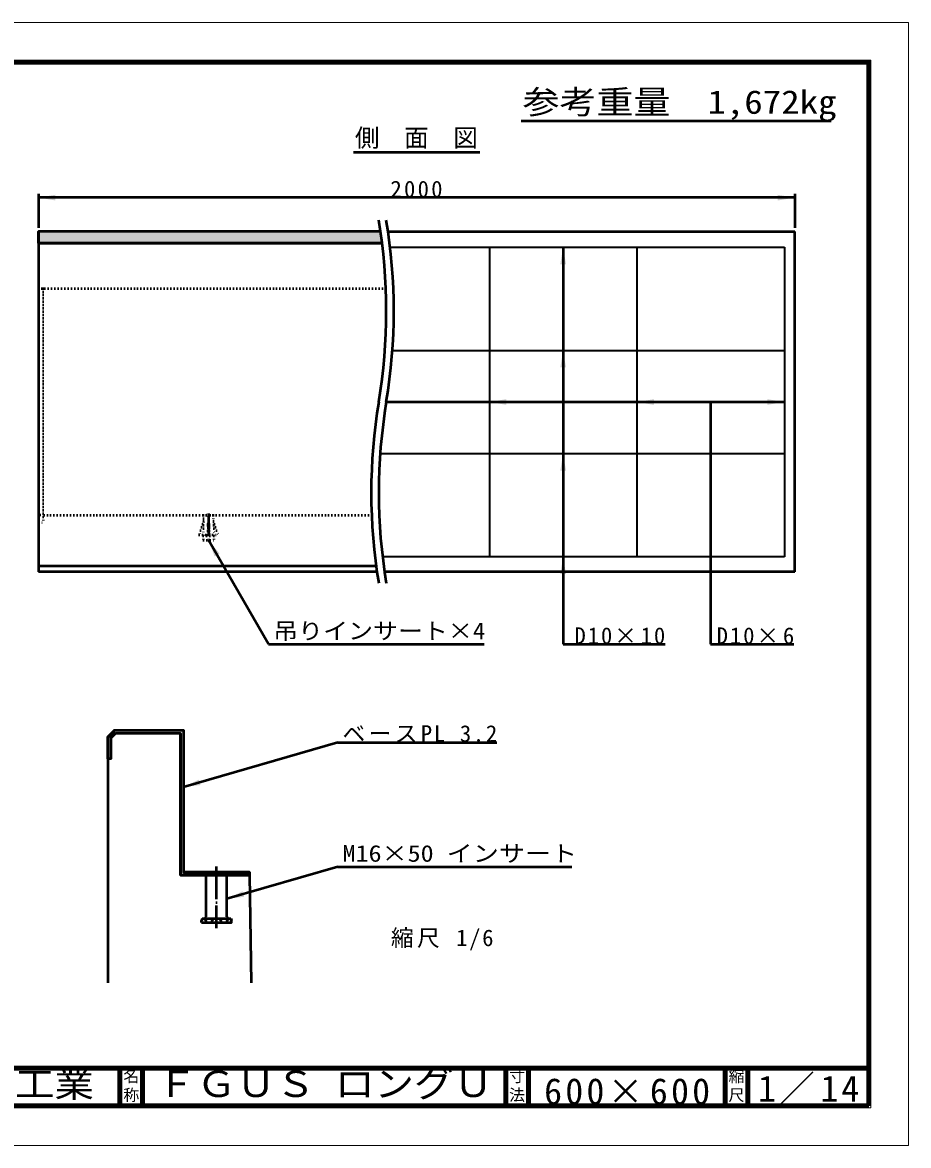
# Model space of a CAD drawing. Units: millimetres, scale not verified, with parts at other scales. Extents: x -2102 to 2102, y -1485 to 1485.
# Drawn here: x -240 to 2102, y -1485 to 1485 of the extents above; entities that cross this region are included whole.
import ezdxf
from ezdxf.enums import TextEntityAlignment as Align

# ---------------------------------------------------------------- set-up
doc = ezdxf.new("R2010")
doc.units = ezdxf.units.MM
doc.header["$LTSCALE"] = 5
doc.linetypes.add('DOTTED', pattern=[1.75, 0.25, -1.5])
doc.linetypes.add('LONG_DASHED_DOTTED', pattern=[15.25, 12, -1.5, 0.25, -1.5])
doc.layers.add('0-0_V-nasSTD', color=7, linetype='Continuous', lineweight=50)
doc.layers.add('0-1_0', color=7, linetype='Continuous', lineweight=50)
doc.styles.add('ＭＳ ゴシック', font='')
doc.styles.get('ＭＳ ゴシック').set_extended_font_data('MS Gothic')

msp = doc.modelspace()

# ---------------------------------------------------------------- linework, layer by layer
at = {"layer": '0-0_V-nasSTD'}
for p, q in [((-198.238, 1031.777), (-198.238, 941.777)), ((1801.762, 1021.777), (-198.238, 1021.777)), ((1801.762, 1031.777), (1801.762, 941.777)), ((706.475, 931.777), (-198.238, 931.777)), ((-198.238, 901.777), (-198.238, 931.777)), ((726.475, 931.777), (1801.762, 931.777)), ((1801.762, 31.777), (1801.762, 931.777)), ((-198.238, 901.777), (-198.238, 31.777)), ((710.546, 901.777), (-198.238, 901.777)), ((-198.238, 901.777), (710.546, 901.777)), ((1189.262, 890.777), (1189.262, -159.223)), ((1774.262, 481.277), (721.678, 481.277)), ((1579.262, 481.277), (1579.262, -159.223)), ((410.534, -159.223), (251.762, 115.777)), ((694.934, 46.777), (-198.238, 46.777)), ((697.05, 31.777), (-198.238, 31.777)), ((1801.762, 31.777), (717.05, 31.777)), ((410.534, -159.223), (980.534, -159.223)), ((1189.262, -159.223), (1459.262, -159.223)), ((1579.262, -159.223), (1799.262, -159.223)), ((2.728, -386.966), (-14.772, -404.466)), ((-14.772, -404.466), (-14.772, -1054.466)), ((593.982, -419.033), (185.228, -536.979)), ((593.982, -419.033), (1013.982, -419.033)), ((360.228, -761.966), (185.228, -761.966)), ((245.228, -879.966), (245.228, -769.966)), ((593.982, -747.702), (300.228, -832.466)), ((300.228, -879.966), (300.228, -769.966)), ((360.348, -769.966), (364.616, -1054.466)), ((593.982, -747.702), (1211.982, -747.702)), ((235.228, -884.966), (232.728, -890.089)), ((232.728, -894.966), (232.728, -889.966)), ((235.228, -884.966), (310.228, -884.966)), ((310.228, -884.966), (312.728, -889.966))]:
    msp.add_line(p, q, dxfattribs=at)
at = {"layer": '0-0_V-nasSTD', "lineweight": 35}
for p, q in [((731.88, 890.777), (1774.262, 890.777)), ((994.262, 890.777), (994.262, 71.777)), ((1384.262, 890.777), (1384.262, 71.777)), ((1774.262, 890.777), (1774.262, 71.777)), ((738.028, 617.777), (1774.262, 617.777)), ((705.425, 344.777), (1774.262, 344.777)), ((1774.262, 71.777), (711.762, 71.777))]:
    msp.add_line(p, q, dxfattribs=at)
at = {"layer": '0-0_V-nasSTD', "linetype": 'DOTTED'}
for p, q in [((720.52, 781.777), (-198.238, 781.777)), ((-185.738, 781.777), (-185.738, 162.777)), ((683.004, 181.777), (-198.238, 181.777)), ((238.762, 181.777), (238.762, 155.777)), ((250.762, 160.11), (250.762, 181.777)), ((252.762, 160.134), (252.762, 181.777)), ((-198.238, 162.777), (-185.738, 162.777)), ((238.762, 166.777), (226.762, 129.777)), ((238.762, 155.777), (236.762, 129.777)), ((238.762, 155.777), (249.664, 155.777)), ((249.742, 158.147), (248.762, 128.277)), ((250.14, 159.281), (250.762, 160.11)), ((250.962, 159.51), (251.362, 158.977)), ((251.757, 158.777), (251.762, 158.777)), ((252.162, 158.983), (252.571, 159.546)), ((252.762, 160.134), (253.394, 159.277)), ((253.783, 158.156), (254.762, 128.277)), ((253.861, 155.777), (264.762, 155.777)), ((264.762, 166.777), (276.762, 129.777)), ((264.762, 155.777), (266.762, 129.777)), ((226.762, 129.777), (276.762, 129.777)), ((237.762, 127.777), (265.762, 127.777)), ((237.762, 127.777), (237.762, 116.277)), ((238.762, 129.777), (238.762, 127.777)), ((254.762, 128.277), (248.762, 128.277)), ((251.762, 129.777), (251.762, 128.277)), ((265.762, 127.777), (265.762, 116.277)), ((238.262, 115.777), (237.762, 116.277)), ((238.262, 115.777), (265.262, 115.777)), ((265.262, 115.777), (265.762, 116.277))]:
    msp.add_line(p, q, dxfattribs=at)
at = {"layer": '0-0_V-nasSTD', "linetype": 'LONG_DASHED_DOTTED'}
for p, q in [((251.762, 186.777), (251.762, 110.777)), ((272.728, -909.966), (272.728, -746.966))]:
    msp.add_line(p, q, dxfattribs=at)
at = {"layer": '0-0_V-nasSTD', "lineweight": 100}
for p, q in [((-1997.5, -1280), (1997.5, -1280)), ((17.5, -1280), (17.5, -1380)), ((77.5, -1280), (77.5, -1380)), ((1037.5, -1280), (1037.5, -1380)), ((1097.5, -1280), (1097.5, -1380)), ((1617.5, -1280), (1617.5, -1380)), ((1677.5, -1280), (1677.5, -1380)), ((-1997.5, -1380), (1997.5, -1380))]:
    msp.add_line(p, q, dxfattribs=at)
at = {"layer": '0-0_V-nasSTD', "lineweight": 18}
for points in [[(-2102.5, -1485), (-2102.5, 1485), (2102.5, 1485), (2102.5, -1485)], [(-2002.5, -1385), (-2002.5, 1385), (2002.5, 1385), (2002.5, -1385)]]:
    msp.add_lwpolyline(points, close=True, dxfattribs=at)
at = {"layer": '0-0_V-nasSTD', "lineweight": 100}
msp.add_lwpolyline([(1997.5, -1380), (1997.5, 1380), (-1997.5, 1380)], dxfattribs=at)
at = {"layer": '0-0_V-nasSTD'}
for points in [[(706.475, 931.777), (-198.238, 931.777), (-198.238, 901.777)], [(177.228, -394.966), (6.042, -394.966), (-6.772, -407.779), (-6.772, -461.966), (-14.772, -461.966)], [(2.728, -386.966), (185.228, -386.966), (185.228, -761.966)], [(177.228, -394.966), (177.228, -769.966), (360.348, -769.966)], [(232.728, -894.966), (312.728, -894.966), (312.728, -889.966)]]:
    msp.add_lwpolyline(points, dxfattribs=at)
at = {"layer": '0-0_V-nasSTD', "linetype": 'DOTTED'}
for points in [[(264.762, 155.777), (264.762, 181.777), (238.762, 181.777)], [(264.762, 129.777), (264.762, 127.777), (264.762, 129.777)]]:
    msp.add_lwpolyline(points, dxfattribs=at)
at = {"layer": '0-0_V-nasSTD'}
msp.add_lwpolyline([(-6.772, -461.966), (-14.772, -461.966), (-14.772, -404.466), (2.728, -386.966), (185.228, -386.966), (185.228, -761.966), (360.228, -761.966), (360.348, -769.966), (177.228, -769.966), (177.228, -394.966), (6.042, -394.966), (-6.772, -407.779)], close=True, dxfattribs=at)
for centre, radius, start, end in [((-728.238, 721.777), 1450, 350.47272, 9.52728), ((-708.238, 721.777), 1450, 350.47272, 9.52728), ((2131.762, 241.777), 1450, 170.47272, 189.52728), ((2151.762, 241.777), 1450, 170.47272, 189.52728), ((232.728, -906.216), 21.25, 61.92751, 83.4286), ((240.228, -879.966), 5, 270, 0), ((241.166, -891.216), 4.062, 292.61986, 67.38014), ((264.291, -891.216), 4.062, 112.61986, 247.38014), ((272.728, -906.216), 21.25, 61.92751, 118.07249), ((281.166, -891.216), 4.062, 292.61986, 67.38014), ((305.228, -879.966), 5, 180, 270), ((304.291, -891.216), 4.062, 112.61986, 247.38014), ((312.728, -906.216), 21.25, 96.56708, 118.07249)]:
    msp.add_arc(centre, radius, start, end, dxfattribs=at)
at = {"layer": '0-0_V-nasSTD', "linetype": 'DOTTED'}
for centre, radius, start, end in [((251.74, 158.081), 2, 143.1301, 178.12212), ((251.762, 160.11), 1, 180, 216.8699), ((251.762, 159.277), 0.5, 216.8699, 270), ((251.757, 159.277), 0.5, 270, 323.99912), ((251.762, 160.134), 1, 323.99912, 0), ((251.784, 158.09), 2, 1.87788, 36.38357)]:
    msp.add_arc(centre, radius, start, end, dxfattribs=at)
at = {"layer": '0-0_V-nasSTD'}
for points in [[(-198.238, 1021.777), (-153.238, 1014.277), (-153.238, 1029.277)], [(1756.762, 1014.277), (1756.762, 1029.277), (1801.762, 1021.777)], [(-198.238, 901.777), (-198.238, 931.777), (706.475, 931.777)], [(-198.238, 901.777), (706.475, 931.777), (706.896, 928.877)], [(-198.238, 901.777), (706.896, 928.877), (707.449, 925.01)], [(-198.238, 901.777), (707.449, 925.01), (707.991, 921.141)], [(-198.238, 901.777), (707.991, 921.141), (708.523, 917.271)], [(-198.238, 901.777), (708.523, 917.271), (709.045, 913.4)], [(-198.238, 901.777), (709.045, 913.4), (709.556, 909.527)], [(-198.238, 901.777), (709.556, 909.527), (710.056, 905.652)], [(-198.238, 901.777), (710.056, 905.652), (710.546, 901.777)], [(1181.762, 845.777), (1189.262, 890.777), (1196.762, 845.777)], [(1181.762, 572.777), (1189.262, 617.777), (1196.762, 572.777)], [(994.262, 481.277), (1039.262, 473.777), (1039.262, 488.777)], [(1384.262, 481.277), (1429.262, 473.777), (1429.262, 488.777)], [(1729.262, 473.777), (1729.262, 488.777), (1774.262, 481.277)], [(1181.762, 299.777), (1189.262, 344.777), (1196.762, 299.777)], [(251.762, 115.777), (267.767, 73.056), (280.757, 80.556)], [(1181.762, 26.777), (1189.262, 71.777), (1196.762, 26.777)], [(-14.772, -404.466), (-6.772, -407.779), (2.728, -386.966)], [(-14.772, -461.966), (-14.772, -404.466), (-6.772, -407.779)], [(-14.772, -461.966), (-6.772, -461.966), (-6.772, -407.779)], [(-6.772, -407.779), (2.728, -386.966), (6.042, -394.966)], [(2.728, -386.966), (6.042, -394.966), (177.228, -394.966)], [(2.728, -386.966), (177.228, -394.966), (185.228, -386.966)], [(177.228, -394.966), (185.228, -761.966), (185.228, -386.966)], [(177.228, -769.966), (177.228, -394.966), (185.228, -761.966)], [(185.228, -536.979), (226.385, -517.298), (230.544, -531.71)], [(177.228, -769.966), (185.228, -761.966), (360.348, -769.966)], [(185.228, -761.966), (360.228, -761.966), (360.348, -769.966)], [(300.228, -832.466), (341.385, -812.784), (345.544, -827.196)]]:
    msp.add_solid(points, dxfattribs=at)
at = {"layer": '0-1_0'}
for p, q in [((1078.036, 1224.753), (1898.036, 1224.753)), ((634.762, 1141.777), (968.762, 1141.777))]:
    msp.add_line(p, q, dxfattribs=at)

# ---------------------------------------------------------------- texts
at = {"layer": '0-0_V-nasSTD', "style": 'ＭＳ ゴシック'}
for s, height, width, p in [('参考重量\u30001,672kg', 62.32, 1.15, (1082.036, 1224.753)), ('吊りインサート×4', 43.99, 1.1, (422.534, -159.223)), ('M16×50 インサート', 43.99, 1.15, (605.982, -747.702)), ('株式会社船生コンクリート工業', 69.65, 1.1, (-1514.221, -1377.45)), ('ＦＧＵＳ ロングＵ', 69.65, 1.1, (115.75, -1377.53))]:
    msp.add_text(s, height=height, dxfattribs=dict(at, width=width)).set_placement(p, align=Align.BOTTOM_LEFT)
for s, height, p in [('側\u3000面\u3000図', 47.65, (638.758, 1141.777)), ('名', 30.79, (26.482, -1326.001)), ('寸', 30.79, (1046.482, -1326.001)), ('縮', 30.79, (1626.482, -1326.001)), ('称', 30.79, (26.476, -1375.99)), ('法', 30.79, (1046.476, -1375.99)), ('尺', 30.79, (1626.476, -1375.99))]:
    msp.add_text(s, height=height, dxfattribs=at).set_placement(p, align=Align.BOTTOM_LEFT)
at = {"layer": '0-0_V-nasSTD', "attachment_point": 7, "style": 'ＭＳ ゴシック'}
for s, insert, char_height in [('\\T1.2;2000', (732.656, 1021.777), 43.99), ('\\T1.17;D10×10', (1219.262, -159.223), 43.99), ('\\T1.17;D10×6', (1595.262, -159.223), 43.99), ('\\T1.15;ベースPL\\~3.2', (605.982, -419.033), 43.99), ('\\T1.15;縮尺\\~1/6', (733.944, -968.401), 43.99), ('\\T1.16;1／14', (1704.533, -1377.418), 69.65), ('\\T1.18;600×600', (1139.081, -1377.492), 69.65)]:
    msp.add_mtext(s, dxfattribs=dict(at, insert=insert, char_height=char_height))

doc.saveas('drawing.dxf')
